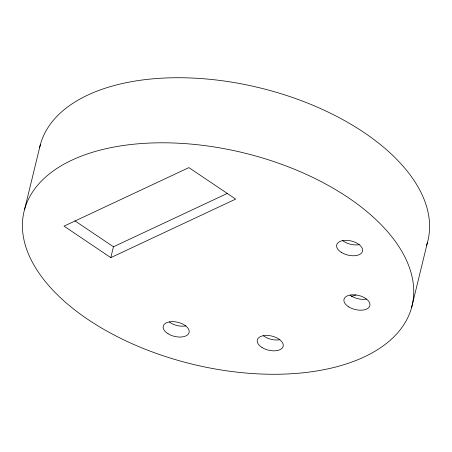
<?xml version="1.0" encoding="UTF-8"?>
<svg xmlns="http://www.w3.org/2000/svg" width="452" height="452" viewBox="0 0 452 452"><rect width="100%" height="100%" fill="white"/><g stroke="black" fill="none" stroke-linecap="round" stroke-linejoin="round"><path stroke-width="0.68" d="M24.544 209.553L40.403 144.482M110.808 257.629L235.673 199.1L188.896 167.619L64.031 226.147L110.808 257.629L113.452 246.786L227.486 193.332M411.597 307.518A199.648 108.734 13.7 0 0 146.312 143.227A199.648 108.734 13.7 0 0 96.299 324.858A199.648 108.734 13.7 0 0 411.597 307.518L427.456 242.447M74.862 220.813L113.452 246.786M39.578 147.877A199.648 108.734 13.7 0 1 262.776 88.592A199.648 108.734 13.7 0 1 426.439 245.758M355.967 294.998A191.659 104.384 13.7 0 1 351.255 296.41M359.238 244.639A13.311 7.249 13.7 0 1 342.74 240.673M366.555 299.066A13.311 7.249 13.7 0 1 350.063 295.099M279.844 339.712A13.311 7.249 13.7 0 1 263.346 335.746M185.812 325.932A13.311 7.249 13.7 0 1 169.314 321.965M341.492 252.482A13.311 7.249 13.7 0 0 362.51 251.323A13.311 7.249 13.7 0 0 344.825 240.374A13.311 7.249 13.7 0 0 341.492 252.482M348.808 306.908A13.311 7.249 13.7 0 0 369.832 305.755A13.311 7.249 13.7 0 0 352.148 294.8A13.311 7.249 13.7 0 0 348.808 306.908M262.098 347.554A13.311 7.249 13.7 0 0 283.116 346.401A13.311 7.249 13.7 0 0 265.431 335.446A13.311 7.249 13.7 0 0 262.098 347.554M168.065 333.774A13.311 7.249 13.7 0 0 189.083 332.615A13.311 7.249 13.7 0 0 171.398 321.666A13.311 7.249 13.7 0 0 168.065 333.774"/></g></svg>
